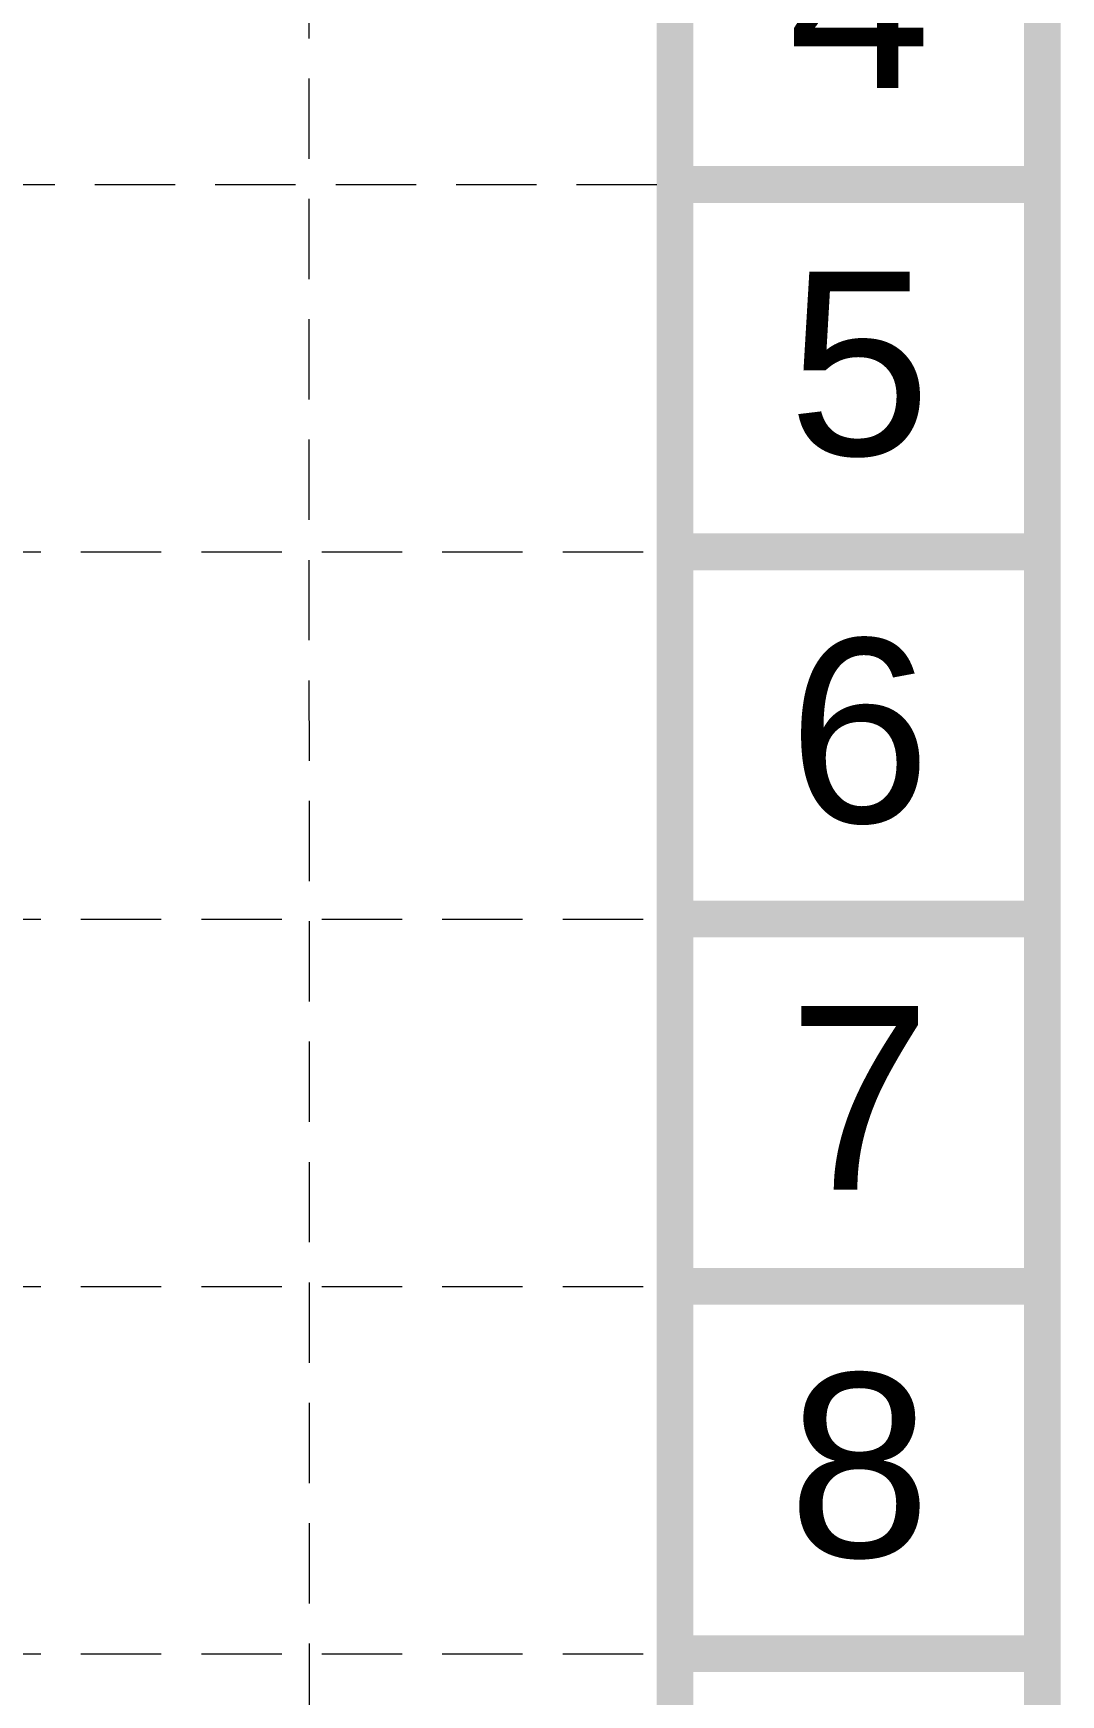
# Model space of a CAD drawing. Extents: x 2140663 to 2528301, y 336313 to 7007653.
# Drawn here: x 2528224.4 to 2528301.2, y 7007401.8 to 7007526 of the extents above; entities that cross this region are included whole.
import ezdxf
from ezdxf.enums import TextEntityAlignment as Align

# ---------------------------------------------------------------- set-up
doc = ezdxf.new("R2010")
doc.units = 0
doc.header["$MEASUREMENT"] = 0
doc.linetypes.add('HIDDEN', pattern=[0.375, 0.25, -0.125])
doc.layers.add('BASE', color=7, linetype='Continuous')
doc.layers.add('GRID', color=254, linetype='HIDDEN')
doc.styles.get("Standard").update_dxf_attribs({"font": 'ARIAL.TTF'})

msp = doc.modelspace()

# ---------------------------------------------------------------- linework, layer by layer
at = {"layer": 'BASE', "const_width": 2.745747206990553}
for points in [[(2528299.78878798, 7005894.74224999), (2528299.78878798, 7007652.020462465), (2527201.489905182, 7007652.020462465), (2527201.489905182, 7005894.74224999)], [(2528272.331315909, 7005922.199722059), (2528272.331315909, 7007624.562990395), (2527228.947377252, 7007624.562990395), (2527228.947377252, 7005922.199722059)]]:
    msp.add_lwpolyline(points, close=True, dxfattribs=at)
for points in [[(2528299.78878798, 7007514.733102113), (2528272.331315909, 7007514.733102113)], [(2528299.78878798, 7007487.275630045), (2528272.331315909, 7007487.275630045)], [(2528299.78878798, 7007459.818157976), (2528272.331315909, 7007459.818157976)], [(2528299.78878798, 7007432.360685904), (2528272.331315909, 7007432.360685904)], [(2528299.78878798, 7007404.903213835), (2528272.331315909, 7007404.903213835)]]:
    msp.add_lwpolyline(points, dxfattribs=at)
at = {"layer": 'GRID', "color": 253, "linetype": 'HIDDEN', "lineweight": 0, "ltscale": 24}
for p, q in [((2528245.156178257, 7006031.660885922), (2528244.99511369, 7007625.178615601)), ((2527229.983776069, 7007514.580157942), (2528272.331315909, 7007514.733102113)), ((2527228.947377252, 7007487.275630045), (2528272.331315909, 7007487.275630045)), ((2527228.947377252, 7007459.818157976), (2528272.331315909, 7007459.818157976)), ((2527228.947377252, 7007432.360685904), (2528272.331315909, 7007432.360685904)), ((2527228.947377252, 7007404.903213835), (2528272.331315909, 7007404.903213835))]:
    msp.add_line(p, q, dxfattribs=at)

# ---------------------------------------------------------------- texts
at = {"layer": 'BASE'}
for s, p in [('4', (2528286.116447633, 7007528.822922183)), ('5', (2528286.116447633, 7007501.365457008)), ('6', (2528286.116447633, 7007473.908000493)), ('7', (2528286.116466795, 7007446.450517992)), ('8', (2528286.116485959, 7007418.993044151))]:
    msp.add_text(s, height=13.72873603495276, dxfattribs=at).set_placement(p, align=Align.MIDDLE_CENTER)

doc.saveas('drawing.dxf')
